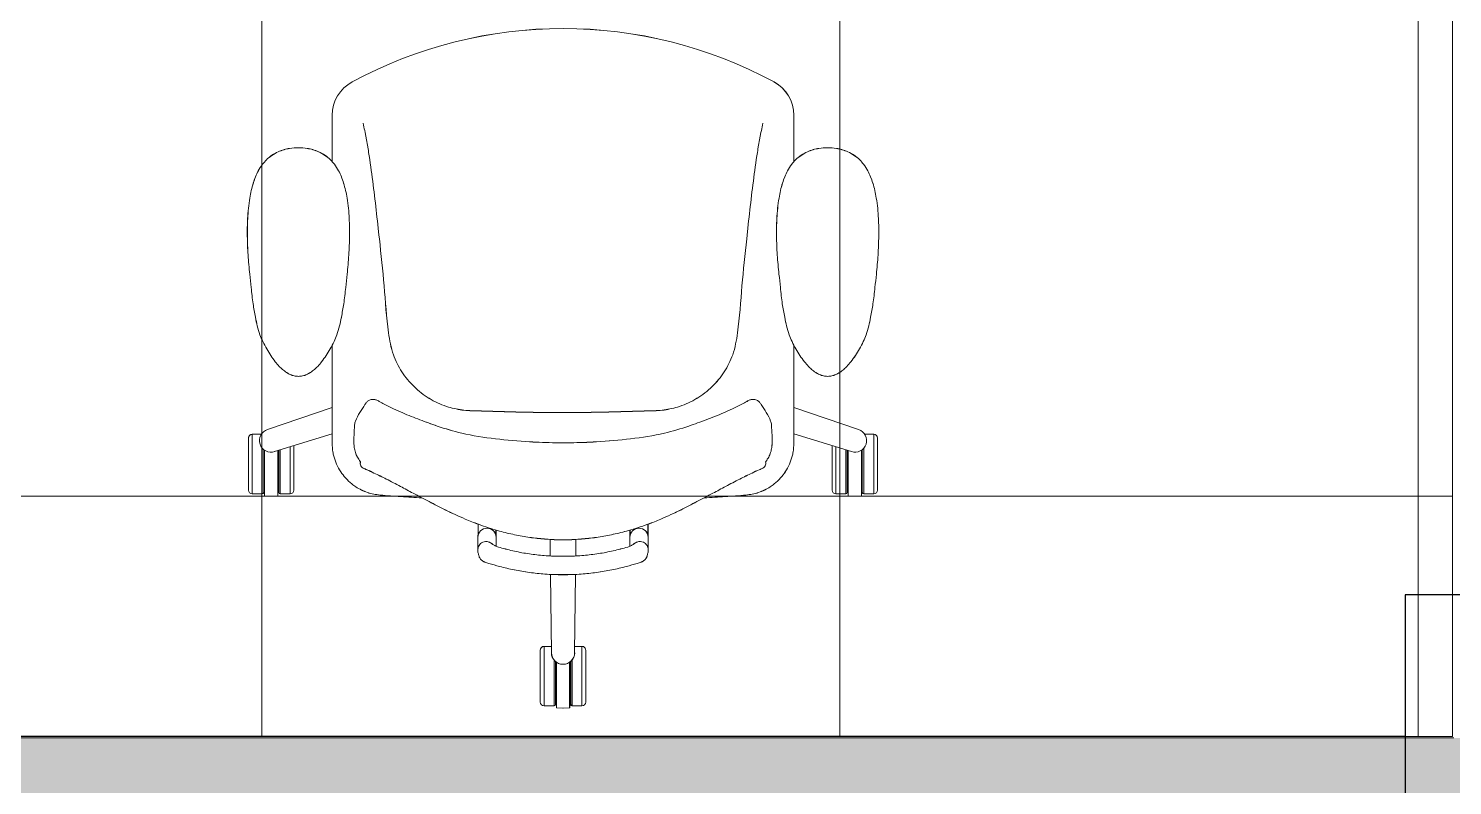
# Model space of a CAD drawing. Header units: metres. Extents: x 5 to 242, y -3 to 162.
# Drawn here: x 191.648 to 193.157, y 80.544 to 81.346 of the extents above; entities that cross this region are included whole.
import ezdxf

# ---------------------------------------------------------------- set-up
doc = ezdxf.new("R2010")
doc.units = ezdxf.units.M
doc.layers.add('1053_ARQ_BASE_MATADOURO_dwg', color=7, linetype='Continuous', lineweight=5, true_color=0x767676)
for name, color, linetype, lineweight in [('A-EQUIPAMENTOS', 7, 'Continuous', 5), ('A-ESTRUTURA', 7, 'Continuous', 30), ('A-PAREDE', 7, 'Continuous', 30), ('A-WALL', 7, 'Continuous', 9), ('A_lay', 7, 'Continuous', 5), ('LAYOUT', 7, 'Continuous', 15)]:
    doc.layers.add(name, color=color, linetype=linetype, lineweight=lineweight)

# ---------------------------------------------------------------- blocks, each defined once
blk = doc.blocks.new('1053_ARQ_BASE_MATADOURO_dwg_CADEIRA-4039637-TÉRREO 1_20')
at = {"layer": 'LAYOUT', "color": 253, "true_color": 0xaaaaaa}
for p, q in [((161.5405, -9.7443), (161.5405, -9.7993)), ((161.5565, -9.7418), (161.5565, -9.7873)), ((161.5725, -9.7418), (161.5725, -9.7873)), ((161.5886, -9.7443), (161.5886, -9.7993)), ((161.5512, -9.8796), (161.5523, -9.7966)), ((161.5779, -9.8796), (161.5768, -9.7966)), ((161.4743, -9.9187), (161.4743, -9.9042)), ((161.4938, -9.9187), (161.4938, -9.9092)), ((161.5508, -9.9166), (161.551, -9.8991)), ((161.5781, -9.8991), (161.5783, -9.9165)), ((161.6353, -9.9187), (161.6353, -9.9092)), ((161.6548, -9.9187), (161.6548, -9.9042)), ((161.4745, -9.9328), (161.4745, -9.921)), ((161.4935, -9.9264), (161.4935, -9.9209)), ((161.6355, -9.9264), (161.6355, -9.9209)), ((161.6545, -9.9328), (161.6545, -9.921)), ((161.2314, -9.9689), (161.2314, -10.0239)), ((161.2475, -9.9664), (161.2475, -10.0119)), ((161.2635, -9.9664), (161.2635, -10.011)), ((161.2795, -9.9689), (161.2795, -10.016)), ((161.8496, -9.9689), (161.8496, -10.016)), ((161.8656, -9.9664), (161.8656, -10.011)), ((161.8816, -9.9664), (161.8816, -10.0119)), ((161.8977, -9.9689), (161.8977, -10.0239)), ((161.32, -10.0184), (161.32, -10.1224)), ((161.809, -10.0184), (161.809, -10.1223)), ((161.32, -10.3166), (161.32, -10.366)), ((161.809, -10.3167), (161.809, -10.366))]:
    blk.add_line(p, q, dxfattribs=at)
at = {"layer": 'LAYOUT', "color": 253, "true_color": 0xaaaaaa, "flags": 128}
for points in [[(161.555, -9.7889), (161.555, -9.7404), (161.5445, -9.7403), (161.5445, -9.8033), (161.5522, -9.8033)], [(161.5715, -9.7865), (161.5715, -9.7382), (161.5645, -9.7378), (161.5575, -9.7382), (161.5575, -9.7865)], [(161.5769, -9.8033), (161.5846, -9.8033), (161.5846, -9.7403), (161.574, -9.7403), (161.574, -9.7889)], [(161.2448, -10.0279), (161.2354, -10.0279), (161.2354, -9.9649), (161.246, -9.9649), (161.246, -10.0133)], [(161.2485, -10.0111), (161.2485, -9.9628), (161.2555, -9.9624), (161.2625, -9.9628), (161.2625, -10.0107)], [(161.265, -10.0115), (161.265, -9.9649), (161.2755, -9.9649), (161.2755, -10.0148)], [(161.8641, -10.0115), (161.8641, -9.9649), (161.8536, -9.9649), (161.8536, -10.0148)], [(161.8806, -10.0111), (161.8806, -9.9628), (161.8736, -9.9624), (161.8666, -9.9628), (161.8666, -10.0107)], [(161.8843, -10.0279), (161.8937, -10.0279), (161.8937, -9.9649), (161.8831, -9.9649), (161.8831, -10.0133)], [(161.2591, -10.0097), (161.32, -10.0286), (161.32, -10.0563), (161.2515, -10.033)], [(161.87, -10.0097), (161.809, -10.0286), (161.809, -10.0563), (161.8776, -10.033)]]:
    blk.add_lwpolyline(points, dxfattribs=at)
at = {"layer": 'LAYOUT', "color": 253, "true_color": 0xaaaaaa}
for centre, radius, start, end in [((161.5445, -9.7443), 0.004, 90, 180), ((161.555, -9.7418), 0.0015, 0, 90), ((161.574, -9.7418), 0.0015, 90, 180), ((161.5846, -9.7443), 0.004, 0, 90), ((161.5645, -9.7966), 0.0123, 0, 180), ((161.5445, -9.7993), 0.004, 180, 270.0381), ((161.5846, -9.7993), 0.004, 270, 0), ((161.484, -9.9187), 0.00975, 180, 0), ((161.645, -9.9187), 0.00975, 180, 0), ((161.2354, -9.9689), 0.004, 90, 180), ((161.246, -9.9664), 0.0015, 0, 90), ((161.265, -9.9664), 0.0015, 90, 180), ((161.2755, -9.9689), 0.004, 0, 90), ((161.8536, -9.9689), 0.004, 90, 180), ((161.8641, -9.9664), 0.0015, 0, 90), ((161.8831, -9.9664), 0.0015, 90, 180), ((161.8937, -9.9689), 0.004, 0, 90), ((161.2553, -10.0213), 0.0123, 72, 252), ((161.8738, -10.0213), 0.0123, 288, 108), ((161.2354, -10.0239), 0.004, 180, 270), ((161.8937, -10.0239), 0.004, 270, 0), ((161.36, -10.366), 0.04, 180, 241.5933), ((161.769, -10.366), 0.04, 298.4073, 359.9961), ((161.5645, -9.988), 0.4698, 241.5933, 298.4073)]:
    blk.add_arc(centre, radius, start, end, dxfattribs=at)
for points, knots in [([(161.5645, -9.8793), (161.5612, -9.8793), (161.5548, -9.8793), (161.5429, -9.88), (161.529, -9.8814), (161.513, -9.8841), (161.4987, -9.8874), (161.4884, -9.8905), (161.4824, -9.8923), (161.4798, -9.8935), (161.4782, -9.8946), (161.4771, -9.8958), (161.4762, -9.8972), (161.4755, -9.8987), (161.4752, -9.9005), (161.4746, -9.9022), (161.4741, -9.9042), (161.4745, -9.9061), (161.4745, -9.9082), (161.4755, -9.9102), (161.4771, -9.9124), (161.4795, -9.9139), (161.482, -9.9145), (161.4843, -9.9143), (161.4866, -9.9138), (161.489, -9.9123), (161.4915, -9.9104), (161.4938, -9.9091), (161.5005, -9.9073), (161.5113, -9.9043), (161.5269, -9.9014), (161.5426, -9.8995), (161.5552, -9.8988), (161.5625, -9.8988), (161.5645, -9.8988)], [0, 0, 0, 0, 0.0101163, 0.0192237, 0.0356081, 0.0518966, 0.0680293, 0.0796352, 0.0840945, 0.0867043, 0.0882908, 0.0898706, 0.0914816, 0.0932081, 0.0949708, 0.0966677, 0.098806, 0.101045, 0.1023071, 0.1050393, 0.1076262, 0.1103263, 0.113434, 0.1152252, 0.1170322, 0.1205327, 0.1234604, 0.1264227, 0.1284005, 0.1442369, 0.1600982, 0.1759472, 0.1917432, 0.1978654, 0.1978654, 0.1978654, 0.1978654]), ([(161.5645, -9.8793), (161.5679, -9.8793), (161.5743, -9.8793), (161.5862, -9.88), (161.6, -9.8814), (161.6161, -9.8841), (161.6304, -9.8874), (161.6407, -9.8905), (161.6467, -9.8923), (161.6493, -9.8935), (161.6509, -9.8946), (161.652, -9.8958), (161.6529, -9.8972), (161.6536, -9.8987), (161.6539, -9.9005), (161.6545, -9.9022), (161.6549, -9.9042), (161.6546, -9.9061), (161.6546, -9.9082), (161.6536, -9.9102), (161.652, -9.9124), (161.6496, -9.9139), (161.6471, -9.9145), (161.6448, -9.9143), (161.6425, -9.9138), (161.6401, -9.9123), (161.6376, -9.9104), (161.6353, -9.9091), (161.6286, -9.9073), (161.6178, -9.9043), (161.6022, -9.9014), (161.5865, -9.8995), (161.5739, -9.8988), (161.5666, -9.8988), (161.5645, -9.8988)], [0, 0, 0, 0, 0.0101163, 0.0192237, 0.0356081, 0.0518966, 0.0680293, 0.0796352, 0.0840945, 0.0867043, 0.0882908, 0.0898706, 0.0914816, 0.0932081, 0.0949708, 0.0966677, 0.098806, 0.101045, 0.1023071, 0.1050393, 0.1076262, 0.1103263, 0.113434, 0.1152252, 0.1170322, 0.1205327, 0.1234604, 0.1264227, 0.1284005, 0.1442369, 0.1600982, 0.1759472, 0.1917432, 0.1978654, 0.1978654, 0.1978654, 0.1978654]), ([(161.5645, -9.9162), (161.5629, -9.9162), (161.5583, -9.9161), (161.5485, -9.9168), (161.535, -9.9178), (161.5192, -9.9202), (161.5058, -9.9232), (161.4946, -9.926), (161.4851, -9.9291), (161.4736, -9.933), (161.4583, -9.9391), (161.4409, -9.9471), (161.4227, -9.9567), (161.4069, -9.9649), (161.3918, -9.973), (161.378, -9.9803), (161.3661, -9.986), (161.358, -9.99), (161.3534, -9.9917), (161.3509, -9.9934), (161.3499, -9.9955), (161.3496, -9.9973), (161.3501, -9.9987), (161.349, -9.9998), (161.3482, -10.0015), (161.3461, -10.0045), (161.3445, -10.0087), (161.3433, -10.0137), (161.3429, -10.0199), (161.3431, -10.0279), (161.3436, -10.035), (161.3439, -10.04), (161.3466, -10.0478), (161.3517, -10.0546), (161.3562, -10.0621), (161.3583, -10.0636), (161.3604, -10.0646), (161.3627, -10.0649), (161.3654, -10.0649), (161.3683, -10.0638), (161.3709, -10.062), (161.3766, -10.0592), (161.3844, -10.0553), (161.3973, -10.0493), (161.4128, -10.0433), (161.4335, -10.0357), (161.46, -10.0277), (161.4929, -10.0229), (161.5261, -10.0198), (161.5498, -10.0191), (161.5613, -10.0189), (161.5637, -10.0189)], [0, 0, 0, 0, 0.0049595, 0.0138054, 0.0293455, 0.0456013, 0.0618593, 0.0703179, 0.0803951, 0.0916273, 0.1067266, 0.1298287, 0.1491987, 0.1682907, 0.1835006, 0.2004831, 0.2149802, 0.2231566, 0.227658, 0.2296876, 0.2321283, 0.2340865, 0.2354758, 0.2358056, 0.2385045, 0.2412034, 0.2466059, 0.2520084, 0.2566164, 0.2651738, 0.2758708, 0.2781379, 0.2801423, 0.3004112, 0.303339, 0.3062516, 0.3078413, 0.310409, 0.3129763, 0.3160546, 0.3196422, 0.3223082, 0.3350816, 0.3456375, 0.3652063, 0.3847339, 0.4118023, 0.4480461, 0.4843214, 0.5119304, 0.5189484, 0.5189484, 0.5189484, 0.5189484]), ([(161.5645, -9.9162), (161.5661, -9.9162), (161.5707, -9.9161), (161.5805, -9.9168), (161.594, -9.9178), (161.6099, -9.9202), (161.6232, -9.9232), (161.6345, -9.926), (161.6439, -9.9291), (161.6554, -9.933), (161.6707, -9.9391), (161.6882, -9.9471), (161.7063, -9.9567), (161.7222, -9.9649), (161.7372, -9.973), (161.751, -9.9803), (161.7629, -9.986), (161.771, -9.99), (161.7756, -9.9917), (161.7782, -9.9934), (161.7792, -9.9955), (161.7794, -9.9973), (161.7789, -9.9987), (161.7801, -9.9998), (161.7808, -10.0015), (161.783, -10.0045), (161.7845, -10.0087), (161.7858, -10.0137), (161.7861, -10.0199), (161.786, -10.0279), (161.7855, -10.035), (161.7851, -10.04), (161.7824, -10.0478), (161.7773, -10.0546), (161.7728, -10.0621), (161.7708, -10.0636), (161.7686, -10.0646), (161.7664, -10.0649), (161.7636, -10.0649), (161.7607, -10.0638), (161.7581, -10.062), (161.7524, -10.0592), (161.7447, -10.0553), (161.7317, -10.0493), (161.7162, -10.0433), (161.6955, -10.0357), (161.669, -10.0277), (161.6361, -10.0229), (161.6029, -10.0199), (161.5787, -10.019), (161.5666, -10.0189), (161.5637, -10.0189)], [0, 0, 0, 0, 0.0049595, 0.0138054, 0.0293455, 0.0456013, 0.0618593, 0.0703179, 0.0803951, 0.0916273, 0.1067266, 0.1298287, 0.1491987, 0.1682907, 0.1835006, 0.2004831, 0.2149802, 0.2231566, 0.227658, 0.2296876, 0.2321283, 0.2340865, 0.2354758, 0.2358056, 0.2385045, 0.2412034, 0.2466059, 0.2520084, 0.2566164, 0.2651738, 0.2758708, 0.2781379, 0.2801423, 0.3004112, 0.303339, 0.3062516, 0.3078413, 0.310409, 0.3129763, 0.3160546, 0.3196422, 0.3223082, 0.3350816, 0.3456375, 0.3652063, 0.3847339, 0.4118023, 0.4480461, 0.4843214, 0.5119304, 0.5206626, 0.5206626, 0.5206626, 0.5206626]), ([(161.32, -10.0184), (161.3202, -10.0154), (161.3204, -10.0108), (161.322, -10.0034), (161.3245, -9.9962), (161.3286, -9.9883), (161.3342, -9.9814), (161.3397, -9.9761), (161.3454, -9.9719), (161.351, -9.9689), (161.3573, -9.9662), (161.364, -9.9644), (161.3758, -9.9629), (161.3928, -9.9622), (161.4075, -9.9611), (161.4149, -9.9605)], [0, 0, 0, 0, 0.009142, 0.0137034, 0.0228183, 0.0319333, 0.0401572, 0.0494265, 0.0547063, 0.0614668, 0.0683798, 0.0752158, 0.0820485, 0.1041599, 0.1262692, 0.1262692, 0.1262692, 0.1262692]), ([(161.809, -10.0184), (161.8089, -10.0154), (161.8087, -10.0108), (161.8071, -10.0034), (161.8046, -9.9962), (161.8004, -9.9883), (161.7948, -9.9814), (161.7894, -9.9761), (161.7836, -9.9719), (161.7781, -9.9689), (161.7718, -9.9662), (161.7651, -9.9644), (161.7533, -9.9629), (161.7362, -9.9622), (161.7215, -9.9611), (161.7142, -9.9605)], [0, 0, 0, 0, 0.0091442, 0.0137056, 0.0228206, 0.0319355, 0.0401594, 0.0494287, 0.0547085, 0.0614691, 0.068382, 0.075218, 0.0820507, 0.1041621, 0.1262715, 0.1262715, 0.1262715, 0.1262715]), ([(161.3528, -10.3574), (161.3539, -10.3522), (161.3562, -10.342), (161.3595, -10.3215), (161.363, -10.2961), (161.3667, -10.2655), (161.3707, -10.2286), (161.3754, -10.1852), (161.3778, -10.1441), (161.3834, -10.113), (161.3917, -10.0967), (161.3996, -10.0858), (161.4065, -10.0783), (161.4142, -10.0716), (161.4226, -10.0659), (161.4316, -10.0611), (161.4405, -10.0575), (161.4492, -10.0551), (161.4575, -10.0536), (161.4631, -10.0532), (161.4659, -10.053)], [0, 0, 0, 0, 0.0159487, 0.0313767, 0.0621714, 0.0929361, 0.1237086, 0.1736904, 0.2236795, 0.2474136, 0.2676747, 0.2778163, 0.2879905, 0.2981324, 0.3082755, 0.3184511, 0.3285943, 0.3370283, 0.3454809, 0.353915, 0.353915, 0.353915, 0.353915]), ([(161.6631, -10.053), (161.6307, -10.052), (161.565, -10.05), (161.4993, -10.052), (161.466, -10.053)], [0, 0, 0, 0, 0.0972006, 0.1972221, 0.1972221, 0.1972221, 0.1972221]), ([(161.7763, -10.3574), (161.7752, -10.3522), (161.7729, -10.342), (161.7696, -10.3215), (161.7661, -10.2961), (161.7624, -10.2655), (161.7584, -10.2286), (161.7536, -10.1852), (161.7512, -10.1441), (161.7457, -10.113), (161.7374, -10.0967), (161.7294, -10.0858), (161.7225, -10.0783), (161.7149, -10.0716), (161.7065, -10.0659), (161.6975, -10.0611), (161.6886, -10.0575), (161.6799, -10.0551), (161.6716, -10.0536), (161.6659, -10.0532), (161.6631, -10.053)], [0, 0, 0, 0, 0.0159487, 0.0313767, 0.0621714, 0.0929361, 0.1237086, 0.1736904, 0.2236795, 0.2474136, 0.2676747, 0.2778163, 0.2879905, 0.2981324, 0.3082755, 0.3184511, 0.3285943, 0.3370283, 0.3454809, 0.353915, 0.353915, 0.353915, 0.353915]), ([(161.2842, -10.0893), (161.2827, -10.0894), (161.2797, -10.0896), (161.2754, -10.0912), (161.2712, -10.0935), (161.2673, -10.0965), (161.2633, -10.1003), (161.2592, -10.1052), (161.2547, -10.1114), (161.2505, -10.1186), (161.2464, -10.1258), (161.2432, -10.1339), (161.2405, -10.1425), (161.2384, -10.1536), (161.2359, -10.1671), (161.2342, -10.1823), (161.2324, -10.1996), (161.2307, -10.2177), (161.23, -10.2374), (161.2302, -10.2576), (161.232, -10.2764), (161.2358, -10.2935), (161.2405, -10.3055), (161.2456, -10.3135), (161.2505, -10.3191), (161.256, -10.3237), (161.2624, -10.3272), (161.2688, -10.3296), (161.276, -10.3312), (161.2811, -10.3314), (161.2842, -10.3315)], [0, 0, 0, 0, 0.0044617, 0.008945, 0.0135623, 0.0189674, 0.0235922, 0.0300441, 0.0382294, 0.0463885, 0.0551153, 0.0629264, 0.0726805, 0.0820702, 0.0966313, 0.1139189, 0.1281105, 0.1486913, 0.1686033, 0.187198, 0.2090361, 0.225381, 0.2393274, 0.2476015, 0.253734, 0.2614181, 0.2689992, 0.2756569, 0.2816459, 0.2910132, 0.2910132, 0.2910132, 0.2910132]), ([(161.2842, -10.0893), (161.2857, -10.0894), (161.2887, -10.0896), (161.293, -10.0912), (161.2972, -10.0935), (161.3011, -10.0965), (161.3051, -10.1003), (161.3093, -10.1052), (161.3137, -10.1114), (161.3179, -10.1186), (161.322, -10.1258), (161.3253, -10.1339), (161.3279, -10.1425), (161.3301, -10.1536), (161.3326, -10.1671), (161.3342, -10.1823), (161.336, -10.1996), (161.3378, -10.2177), (161.3385, -10.2374), (161.3382, -10.2576), (161.3364, -10.2764), (161.3326, -10.2935), (161.3279, -10.3055), (161.3228, -10.3135), (161.318, -10.3191), (161.3124, -10.3237), (161.306, -10.3272), (161.2997, -10.3296), (161.2925, -10.3312), (161.2873, -10.3314), (161.2842, -10.3315)], [0, 0, 0, 0, 0.0044617, 0.008945, 0.0135623, 0.0189674, 0.0235922, 0.0300441, 0.0382294, 0.0463885, 0.0551153, 0.0629264, 0.0726805, 0.0820702, 0.0966313, 0.1139189, 0.1281105, 0.1486913, 0.1686033, 0.187198, 0.2090361, 0.225381, 0.2393274, 0.2476015, 0.253734, 0.2614181, 0.2689992, 0.2756569, 0.2816459, 0.2910132, 0.2910132, 0.2910132, 0.2910132]), ([(161.8448, -10.0893), (161.8433, -10.0894), (161.8403, -10.0896), (161.836, -10.0912), (161.8318, -10.0935), (161.8279, -10.0965), (161.8239, -10.1003), (161.8198, -10.1052), (161.8153, -10.1114), (161.8111, -10.1186), (161.807, -10.1258), (161.8038, -10.1339), (161.8011, -10.1425), (161.799, -10.1536), (161.7965, -10.1671), (161.7948, -10.1823), (161.793, -10.1996), (161.7913, -10.2177), (161.7906, -10.2374), (161.7908, -10.2576), (161.7926, -10.2764), (161.7964, -10.2935), (161.8011, -10.3055), (161.8062, -10.3135), (161.8111, -10.3191), (161.8166, -10.3237), (161.823, -10.3272), (161.8294, -10.3296), (161.8366, -10.3312), (161.8417, -10.3314), (161.8448, -10.3315)], [0, 0, 0, 0, 0.0044617, 0.008945, 0.0135623, 0.0189674, 0.0235922, 0.0300441, 0.0382294, 0.0463885, 0.0551153, 0.0629264, 0.0726805, 0.0820702, 0.0966313, 0.1139189, 0.1281105, 0.1486913, 0.1686033, 0.187198, 0.2090361, 0.225381, 0.2393274, 0.2476015, 0.253734, 0.2614181, 0.2689992, 0.2756569, 0.2816459, 0.2910132, 0.2910132, 0.2910132, 0.2910132]), ([(161.8448, -10.0893), (161.8463, -10.0894), (161.8493, -10.0896), (161.8536, -10.0912), (161.8578, -10.0935), (161.8617, -10.0965), (161.8657, -10.1003), (161.8699, -10.1052), (161.8743, -10.1114), (161.8785, -10.1186), (161.8826, -10.1258), (161.8859, -10.1339), (161.8885, -10.1425), (161.8906, -10.1536), (161.8932, -10.1671), (161.8948, -10.1823), (161.8966, -10.1996), (161.8984, -10.2177), (161.899, -10.2374), (161.8988, -10.2576), (161.897, -10.2764), (161.8932, -10.2935), (161.8885, -10.3055), (161.8834, -10.3135), (161.8786, -10.3191), (161.873, -10.3237), (161.8666, -10.3272), (161.8603, -10.3296), (161.8531, -10.3312), (161.8479, -10.3314), (161.8448, -10.3315)], [0, 0, 0, 0, 0.0044617, 0.008945, 0.0135623, 0.0189674, 0.0235922, 0.0300441, 0.0382294, 0.0463885, 0.0551153, 0.0629264, 0.0726805, 0.0820702, 0.0966313, 0.1139189, 0.1281105, 0.1486913, 0.1686033, 0.187198, 0.2090361, 0.225381, 0.2393274, 0.2476015, 0.253734, 0.2614181, 0.2689992, 0.2756569, 0.2816459, 0.2910132, 0.2910132, 0.2910132, 0.2910132])]:
    blk.add_open_spline(points, degree=3, knots=knots, dxfattribs=at)
blk = doc.blocks.new('1053_ARQ_BASE_MATADOURO_dwg_arq geral tgov-4039641-TÉRREO 1_20')
at = {"layer": 'A_lay', "true_color": 0xaaaaaa}
h = blk.add_hatch(dxfattribs=at)
h.set_pattern_fill('FP_8', color=253, style=0, pattern_type=2)
h.set_pattern_definition([(90, (-0.43, 0), (-0.6125, 4e-17), []), (180, (-0.43, 0), (-8e-17, -0.6125), [])])
h.paths.add_polyline_path([(36.4982, -2.5903), (36.5482, -2.5903), (36.5482, 0.7097), (33.9482, 0.7097), (33.9482, -2.5903), (36.4682, -2.5903)])
at = {"layer": 'A-EQUIPAMENTOS', "color": 253, "true_color": 0xaaaaaa}
for p, q in [((35.3615, -1.9815), (35.3615, -1.9321)), ((35.8504, -1.9815), (35.8504, -1.9321)), ((35.3614, -2.2797), (35.3614, -2.1759)), ((35.8504, -2.2797), (35.8504, -2.1758)), ((35.2728, -2.3292), (35.2728, -2.2742)), ((35.9391, -2.3292), (35.9391, -2.2742)), ((35.2889, -2.3317), (35.2889, -2.2863)), ((35.3049, -2.3317), (35.3049, -2.2871)), ((35.3209, -2.3292), (35.3209, -2.2821)), ((35.891, -2.3292), (35.891, -2.2821)), ((35.907, -2.3317), (35.907, -2.2871)), ((35.923, -2.3317), (35.923, -2.2863)), ((35.5159, -2.3654), (35.5159, -2.3771)), ((35.6959, -2.3654), (35.6959, -2.3771)), ((35.5157, -2.3794), (35.5157, -2.394)), ((35.5349, -2.3717), (35.5349, -2.3772)), ((35.5352, -2.3794), (35.5352, -2.3889)), ((35.5924, -2.399), (35.5922, -2.3816)), ((35.6197, -2.3815), (35.6195, -2.399)), ((35.6767, -2.3794), (35.6767, -2.3889)), ((35.6769, -2.3717), (35.6769, -2.3772)), ((35.6962, -2.3794), (35.6962, -2.394)), ((35.5926, -2.4186), (35.5937, -2.5015)), ((35.6193, -2.4186), (35.6182, -2.5015)), ((35.5819, -2.5538), (35.5819, -2.4988)), ((35.63, -2.5538), (35.63, -2.4988)), ((35.5979, -2.5563), (35.5979, -2.5108)), ((35.6139, -2.5563), (35.6139, -2.5108))]:
    blk.add_line(p, q, dxfattribs=at)
at = {"layer": 'A-EQUIPAMENTOS', "color": 253, "true_color": 0xaaaaaa, "flags": 128}
for points in [[(35.3005, -2.2885), (35.3614, -2.2695), (35.3614, -2.2419), (35.2929, -2.2651)], [(35.9114, -2.2885), (35.8504, -2.2695), (35.8504, -2.2419), (35.919, -2.2651)], [(35.2862, -2.2702), (35.2768, -2.2702), (35.2768, -2.3332), (35.2874, -2.3332), (35.2874, -2.2848)], [(35.9257, -2.2702), (35.9351, -2.2702), (35.9351, -2.3332), (35.9245, -2.3332), (35.9245, -2.2848)], [(35.2899, -2.287), (35.2899, -2.3354), (35.2969, -2.3357), (35.3039, -2.3354), (35.3039, -2.2874)], [(35.3064, -2.2866), (35.3064, -2.3332), (35.3169, -2.3332), (35.3169, -2.2834)], [(35.9055, -2.2866), (35.9055, -2.3332), (35.895, -2.3332), (35.895, -2.2834)], [(35.922, -2.287), (35.922, -2.3354), (35.915, -2.3357), (35.908, -2.3354), (35.908, -2.2874)], [(35.5936, -2.4948), (35.5859, -2.4948), (35.5859, -2.5578), (35.5964, -2.5578), (35.5964, -2.5093)], [(35.6154, -2.5093), (35.6154, -2.5578), (35.626, -2.5578), (35.626, -2.4948), (35.6183, -2.4948)], [(35.5989, -2.5116), (35.5989, -2.5599), (35.6059, -2.5603), (35.6129, -2.5599), (35.6129, -2.5116)]]:
    blk.add_lwpolyline(points, dxfattribs=at)
at = {"layer": 'A-EQUIPAMENTOS', "color": 253, "true_color": 0xaaaaaa}
for centre, radius, start, end in [((35.606, -2.3102), 0.4698, 61.5933, 118.4073), ((35.4015, -1.9321), 0.04, 118.4073, 179.9961), ((35.8104, -1.9321), 0.04, 0, 61.5933), ((35.2768, -2.2742), 0.004, 90, 180), ((35.2967, -2.2768), 0.0123, 108, 288), ((35.9152, -2.2768), 0.0123, 252, 72), ((35.9351, -2.2742), 0.004, 0, 90), ((35.2768, -2.3292), 0.004, 180, 270), ((35.2874, -2.3317), 0.0015, 270, 0), ((35.3064, -2.3317), 0.0015, 180, 270), ((35.3169, -2.3292), 0.004, 270, 0), ((35.895, -2.3292), 0.004, 180, 270), ((35.9055, -2.3317), 0.0015, 270, 0), ((35.9245, -2.3317), 0.0015, 180, 270), ((35.9351, -2.3292), 0.004, 270, 0), ((35.5254, -2.3794), 0.00975, 0, 180), ((35.6864, -2.3794), 0.00975, 0, 180), ((35.5859, -2.4988), 0.004, 90, 180), ((35.6059, -2.5015), 0.0123, 180, 0), ((35.626, -2.4988), 0.004, 0, 90.0381), ((35.5859, -2.5538), 0.004, 180, 270), ((35.5964, -2.5563), 0.0015, 270, 0), ((35.6154, -2.5563), 0.0015, 180, 270), ((35.626, -2.5538), 0.004, 270, 0)]:
    blk.add_arc(centre, radius, start, end, dxfattribs=at)
for points, knots in [([(35.3942, -1.9407), (35.3953, -1.9459), (35.3976, -1.9562), (35.4009, -1.9766), (35.4044, -2.002), (35.4081, -2.0326), (35.4121, -2.0696), (35.4169, -2.1129), (35.4192, -2.154), (35.4248, -2.1851), (35.4331, -2.2014), (35.4411, -2.2123), (35.448, -2.2198), (35.4556, -2.2265), (35.464, -2.2323), (35.473, -2.237), (35.4819, -2.2406), (35.4906, -2.243), (35.4989, -2.2446), (35.5045, -2.245), (35.5074, -2.2452)], [0, 0, 0, 0, 0.0159487, 0.0313767, 0.0621714, 0.0929361, 0.1237086, 0.1736904, 0.2236795, 0.2474136, 0.2676747, 0.2778163, 0.2879905, 0.2981324, 0.3082755, 0.3184511, 0.3285943, 0.3370283, 0.3454809, 0.353915, 0.353915, 0.353915, 0.353915]), ([(35.8177, -1.9407), (35.8166, -1.9459), (35.8143, -1.9562), (35.811, -1.9766), (35.8075, -2.002), (35.8038, -2.0326), (35.7998, -2.0696), (35.7951, -2.1129), (35.7927, -2.154), (35.7871, -2.1851), (35.7788, -2.2014), (35.7708, -2.2123), (35.764, -2.2198), (35.7563, -2.2265), (35.7479, -2.2323), (35.7389, -2.237), (35.73, -2.2406), (35.7213, -2.243), (35.713, -2.2446), (35.7074, -2.245), (35.7046, -2.2452)], [0, 0, 0, 0, 0.0159487, 0.0313767, 0.0621714, 0.0929361, 0.1237086, 0.1736904, 0.2236795, 0.2474136, 0.2676747, 0.2778163, 0.2879905, 0.2981324, 0.3082755, 0.3184511, 0.3285943, 0.3370283, 0.3454809, 0.353915, 0.353915, 0.353915, 0.353915]), ([(35.3257, -2.2088), (35.3242, -2.2087), (35.3212, -2.2085), (35.3169, -2.207), (35.3127, -2.2046), (35.3088, -2.2016), (35.3048, -2.1978), (35.3006, -2.1929), (35.2962, -2.1867), (35.292, -2.1795), (35.2879, -2.1724), (35.2846, -2.1642), (35.282, -2.1556), (35.2798, -2.1446), (35.2773, -2.1311), (35.2757, -2.1158), (35.2739, -2.0985), (35.2721, -2.0804), (35.2714, -2.0607), (35.2716, -2.0406), (35.2735, -2.0217), (35.2772, -2.0047), (35.282, -1.9926), (35.2871, -1.9846), (35.2919, -1.979), (35.2975, -1.9745), (35.3039, -1.971), (35.3102, -1.9686), (35.3174, -1.967), (35.3226, -1.9668), (35.3257, -1.9666)], [0, 0, 0, 0, 0.0044617, 0.008945, 0.0135623, 0.0189674, 0.0235922, 0.0300441, 0.0382294, 0.0463885, 0.0551153, 0.0629264, 0.0726805, 0.0820702, 0.0966313, 0.1139189, 0.1281105, 0.1486913, 0.1686033, 0.187198, 0.2090361, 0.225381, 0.2393274, 0.2476015, 0.253734, 0.2614181, 0.2689992, 0.2756569, 0.2816459, 0.2910132, 0.2910132, 0.2910132, 0.2910132]), ([(35.3257, -2.2088), (35.3272, -2.2087), (35.3302, -2.2085), (35.3345, -2.207), (35.3387, -2.2046), (35.3426, -2.2016), (35.3466, -2.1978), (35.3507, -2.1929), (35.3551, -2.1867), (35.3594, -2.1795), (35.3635, -2.1724), (35.3667, -2.1642), (35.3694, -2.1556), (35.3715, -2.1446), (35.374, -2.1311), (35.3757, -2.1158), (35.3775, -2.0985), (35.3792, -2.0804), (35.3799, -2.0607), (35.3797, -2.0406), (35.3779, -2.0217), (35.3741, -2.0047), (35.3694, -1.9926), (35.3643, -1.9846), (35.3594, -1.979), (35.3539, -1.9745), (35.3474, -1.971), (35.3411, -1.9686), (35.3339, -1.967), (35.3288, -1.9668), (35.3257, -1.9666)], [0, 0, 0, 0, 0.0044617, 0.008945, 0.0135623, 0.0189674, 0.0235922, 0.0300441, 0.0382294, 0.0463885, 0.0551153, 0.0629264, 0.0726805, 0.0820702, 0.0966313, 0.1139189, 0.1281105, 0.1486913, 0.1686033, 0.187198, 0.2090361, 0.225381, 0.2393274, 0.2476015, 0.253734, 0.2614181, 0.2689992, 0.2756569, 0.2816459, 0.2910132, 0.2910132, 0.2910132, 0.2910132]), ([(35.8863, -2.2088), (35.8848, -2.2087), (35.8818, -2.2085), (35.8775, -2.207), (35.8733, -2.2046), (35.8694, -2.2016), (35.8654, -2.1978), (35.8612, -2.1929), (35.8568, -2.1867), (35.8526, -2.1795), (35.8485, -2.1724), (35.8452, -2.1642), (35.8426, -2.1556), (35.8404, -2.1446), (35.8379, -2.1311), (35.8363, -2.1158), (35.8345, -2.0985), (35.8327, -2.0804), (35.832, -2.0607), (35.8322, -2.0406), (35.8341, -2.0217), (35.8378, -2.0047), (35.8426, -1.9926), (35.8477, -1.9846), (35.8525, -1.979), (35.8581, -1.9745), (35.8645, -1.971), (35.8708, -1.9686), (35.878, -1.967), (35.8832, -1.9668), (35.8863, -1.9666)], [0, 0, 0, 0, 0.0044617, 0.008945, 0.0135623, 0.0189674, 0.0235922, 0.0300441, 0.0382294, 0.0463885, 0.0551153, 0.0629264, 0.0726805, 0.0820702, 0.0966313, 0.1139189, 0.1281105, 0.1486913, 0.1686033, 0.187198, 0.2090361, 0.225381, 0.2393274, 0.2476015, 0.253734, 0.2614181, 0.2689992, 0.2756569, 0.2816459, 0.2910132, 0.2910132, 0.2910132, 0.2910132]), ([(35.8863, -2.2088), (35.8878, -2.2087), (35.8908, -2.2085), (35.8951, -2.207), (35.8993, -2.2046), (35.9032, -2.2016), (35.9072, -2.1978), (35.9113, -2.1929), (35.9157, -2.1867), (35.92, -2.1795), (35.9241, -2.1724), (35.9273, -2.1642), (35.93, -2.1556), (35.9321, -2.1446), (35.9346, -2.1311), (35.9363, -2.1158), (35.9381, -2.0985), (35.9398, -2.0804), (35.9405, -2.0607), (35.9403, -2.0406), (35.9385, -2.0217), (35.9347, -2.0047), (35.9299, -1.9926), (35.9249, -1.9846), (35.92, -1.979), (35.9145, -1.9745), (35.908, -1.971), (35.9017, -1.9686), (35.8945, -1.967), (35.8894, -1.9668), (35.8863, -1.9666)], [0, 0, 0, 0, 0.0044617, 0.008945, 0.0135623, 0.0189674, 0.0235922, 0.0300441, 0.0382294, 0.0463885, 0.0551153, 0.0629264, 0.0726805, 0.0820702, 0.0966313, 0.1139189, 0.1281105, 0.1486913, 0.1686033, 0.187198, 0.2090361, 0.225381, 0.2393274, 0.2476015, 0.253734, 0.2614181, 0.2689992, 0.2756569, 0.2816459, 0.2910132, 0.2910132, 0.2910132, 0.2910132]), ([(35.606, -2.3819), (35.6044, -2.382), (35.5998, -2.3821), (35.59, -2.3814), (35.5765, -2.3804), (35.5606, -2.3779), (35.5473, -2.3749), (35.536, -2.3722), (35.5266, -2.3691), (35.5151, -2.3652), (35.4998, -2.359), (35.4823, -2.3511), (35.4642, -2.3415), (35.4483, -2.3332), (35.4333, -2.3251), (35.4195, -2.3178), (35.4076, -2.3122), (35.3994, -2.3081), (35.3948, -2.3064), (35.3923, -2.3047), (35.3913, -2.3027), (35.3911, -2.3008), (35.3915, -2.2994), (35.3904, -2.2984), (35.3897, -2.2966), (35.3875, -2.2937), (35.386, -2.2894), (35.3847, -2.2844), (35.3844, -2.2782), (35.3845, -2.2702), (35.385, -2.2631), (35.3854, -2.2581), (35.3881, -2.2503), (35.3932, -2.2435), (35.3977, -2.236), (35.3997, -2.2345), (35.4019, -2.2336), (35.4041, -2.2332), (35.4069, -2.2332), (35.4098, -2.2344), (35.4124, -2.2361), (35.4181, -2.239), (35.4258, -2.2428), (35.4388, -2.2489), (35.4543, -2.2548), (35.4749, -2.2624), (35.5014, -2.2704), (35.5344, -2.2753), (35.5676, -2.2783), (35.5918, -2.2791), (35.6039, -2.2792), (35.6068, -2.2792)], [0, 0, 0, 0, 0.0049595, 0.0138054, 0.0293455, 0.0456013, 0.0618593, 0.0703179, 0.0803951, 0.0916273, 0.1067266, 0.1298287, 0.1491987, 0.1682907, 0.1835006, 0.2004831, 0.2149802, 0.2231566, 0.227658, 0.2296876, 0.2321283, 0.2340865, 0.2354758, 0.2358056, 0.2385045, 0.2412034, 0.2466059, 0.2520084, 0.2566164, 0.2651738, 0.2758708, 0.2781379, 0.2801423, 0.3004112, 0.303339, 0.3062516, 0.3078413, 0.310409, 0.3129763, 0.3160546, 0.3196422, 0.3223082, 0.3350816, 0.3456375, 0.3652063, 0.3847339, 0.4118023, 0.4480461, 0.4843214, 0.5119304, 0.5206626, 0.5206626, 0.5206626, 0.5206626]), ([(35.5074, -2.2452), (35.5397, -2.2462), (35.6055, -2.2482), (35.6712, -2.2462), (35.7045, -2.2452)], [0, 0, 0, 0, 0.0972006, 0.1972221, 0.1972221, 0.1972221, 0.1972221]), ([(35.6059, -2.3819), (35.6076, -2.382), (35.6122, -2.3821), (35.622, -2.3814), (35.6355, -2.3804), (35.6513, -2.3779), (35.6646, -2.3749), (35.6759, -2.3722), (35.6854, -2.3691), (35.6969, -2.3652), (35.7122, -2.359), (35.7296, -2.3511), (35.7478, -2.3415), (35.7636, -2.3332), (35.7787, -2.3251), (35.7924, -2.3178), (35.8044, -2.3122), (35.8125, -2.3081), (35.8171, -2.3064), (35.8196, -2.3047), (35.8206, -2.3027), (35.8208, -2.3008), (35.8204, -2.2994), (35.8215, -2.2984), (35.8223, -2.2966), (35.8244, -2.2937), (35.826, -2.2894), (35.8272, -2.2844), (35.8275, -2.2782), (35.8274, -2.2702), (35.8269, -2.2631), (35.8266, -2.2581), (35.8239, -2.2503), (35.8188, -2.2435), (35.8143, -2.236), (35.8122, -2.2345), (35.8101, -2.2336), (35.8078, -2.2332), (35.8051, -2.2332), (35.8021, -2.2344), (35.7995, -2.2361), (35.7939, -2.239), (35.7861, -2.2428), (35.7732, -2.2489), (35.7577, -2.2548), (35.737, -2.2624), (35.7105, -2.2704), (35.6776, -2.2753), (35.6443, -2.2783), (35.6207, -2.2791), (35.6092, -2.2792), (35.6068, -2.2792)], [0, 0, 0, 0, 0.0049595, 0.0138054, 0.0293455, 0.0456013, 0.0618593, 0.0703179, 0.0803951, 0.0916273, 0.1067266, 0.1298287, 0.1491987, 0.1682907, 0.1835006, 0.2004831, 0.2149802, 0.2231566, 0.227658, 0.2296876, 0.2321283, 0.2340865, 0.2354758, 0.2358056, 0.2385045, 0.2412034, 0.2466059, 0.2520084, 0.2566164, 0.2651738, 0.2758708, 0.2781379, 0.2801423, 0.3004112, 0.303339, 0.3062516, 0.3078413, 0.310409, 0.3129763, 0.3160546, 0.3196422, 0.3223082, 0.3350816, 0.3456375, 0.3652063, 0.3847339, 0.4118023, 0.4480461, 0.4843214, 0.5119304, 0.5189484, 0.5189484, 0.5189484, 0.5189484]), ([(35.3614, -2.2797), (35.3616, -2.2827), (35.3618, -2.2873), (35.3634, -2.2948), (35.3659, -2.302), (35.3701, -2.3098), (35.3757, -2.3167), (35.3811, -2.322), (35.3869, -2.3262), (35.3924, -2.3293), (35.3987, -2.332), (35.4054, -2.3337), (35.4172, -2.3352), (35.4342, -2.336), (35.4489, -2.337), (35.4563, -2.3376)], [0, 0, 0, 0, 0.0091442, 0.0137056, 0.0228206, 0.0319355, 0.0401594, 0.0494287, 0.0547085, 0.0614691, 0.068382, 0.075218, 0.0820507, 0.1041621, 0.1262715, 0.1262715, 0.1262715, 0.1262715]), ([(35.8504, -2.2797), (35.8503, -2.2827), (35.8501, -2.2873), (35.8485, -2.2948), (35.846, -2.302), (35.8418, -2.3098), (35.8362, -2.3167), (35.8308, -2.322), (35.8251, -2.3262), (35.8195, -2.3293), (35.8132, -2.332), (35.8065, -2.3337), (35.7947, -2.3352), (35.7777, -2.336), (35.763, -2.337), (35.7556, -2.3376)], [0, 0, 0, 0, 0.009142, 0.0137034, 0.0228183, 0.0319333, 0.0401572, 0.0494265, 0.0547063, 0.0614668, 0.0683798, 0.0752158, 0.0820485, 0.1041599, 0.1262692, 0.1262692, 0.1262692, 0.1262692]), ([(35.6059, -2.4189), (35.6026, -2.4189), (35.5962, -2.4188), (35.5843, -2.4181), (35.5704, -2.4167), (35.5544, -2.414), (35.5401, -2.4107), (35.5298, -2.4076), (35.5238, -2.4059), (35.5212, -2.4047), (35.5196, -2.4035), (35.5185, -2.4023), (35.5176, -2.401), (35.5169, -2.3994), (35.5166, -2.3977), (35.516, -2.3959), (35.5155, -2.3939), (35.5159, -2.392), (35.5159, -2.39), (35.5169, -2.3879), (35.5185, -2.3858), (35.5209, -2.3842), (35.5234, -2.3837), (35.5257, -2.3838), (35.528, -2.3844), (35.5304, -2.3859), (35.5329, -2.3877), (35.5352, -2.389), (35.5419, -2.3909), (35.5527, -2.3938), (35.5683, -2.3967), (35.584, -2.3986), (35.5966, -2.3993), (35.6039, -2.3994), (35.6059, -2.3994)], [0, 0, 0, 0, 0.0101163, 0.0192237, 0.0356081, 0.0518966, 0.0680293, 0.0796352, 0.0840945, 0.0867043, 0.0882908, 0.0898706, 0.0914816, 0.0932081, 0.0949708, 0.0966677, 0.098806, 0.101045, 0.1023071, 0.1050393, 0.1076262, 0.1103263, 0.113434, 0.1152252, 0.1170322, 0.1205327, 0.1234604, 0.1264227, 0.1284005, 0.1442369, 0.1600982, 0.1759472, 0.1917432, 0.1978654, 0.1978654, 0.1978654, 0.1978654]), ([(35.6059, -2.4189), (35.6093, -2.4189), (35.6157, -2.4188), (35.6276, -2.4181), (35.6414, -2.4167), (35.6575, -2.414), (35.6718, -2.4107), (35.6821, -2.4076), (35.6881, -2.4059), (35.6907, -2.4047), (35.6923, -2.4035), (35.6934, -2.4023), (35.6942, -2.401), (35.695, -2.3994), (35.6952, -2.3977), (35.6959, -2.3959), (35.6963, -2.3939), (35.696, -2.392), (35.696, -2.39), (35.695, -2.3879), (35.6934, -2.3858), (35.691, -2.3842), (35.6885, -2.3837), (35.6862, -2.3838), (35.6839, -2.3844), (35.6815, -2.3859), (35.679, -2.3877), (35.6767, -2.389), (35.67, -2.3909), (35.6592, -2.3938), (35.6436, -2.3967), (35.6279, -2.3986), (35.6153, -2.3993), (35.608, -2.3994), (35.6059, -2.3994)], [0, 0, 0, 0, 0.0101163, 0.0192237, 0.0356081, 0.0518966, 0.0680293, 0.0796352, 0.0840945, 0.0867043, 0.0882908, 0.0898706, 0.0914816, 0.0932081, 0.0949708, 0.0966677, 0.098806, 0.101045, 0.1023071, 0.1050393, 0.1076262, 0.1103263, 0.113434, 0.1152252, 0.1170322, 0.1205327, 0.1234604, 0.1264227, 0.1284005, 0.1442369, 0.1600982, 0.1759472, 0.1917432, 0.1978654, 0.1978654, 0.1978654, 0.1978654])]:
    blk.add_open_spline(points, degree=3, knots=knots, dxfattribs=at)
at = {"layer": 'A-ESTRUTURA', "color": 253, "true_color": 0xaaaaaa, "flags": 128}
blk.add_lwpolyline([(36.6982, -2.4403), (36.4982, -2.4403), (36.4982, -2.7403), (36.6982, -2.7403)], close=True, dxfattribs=at)
at = {"layer": 'A-PAREDE', "color": 253, "true_color": 0xaaaaaa, "flags": 128}
blk.add_lwpolyline([(36.4982, -2.5903), (33.9482, -2.5903), (33.9482, 0.7097), (34.0132, 0.7097), (34.0132, 0.8597), (33.7482, 0.8597), (33.7482, 0.7097), (33.7982, 0.7097), (33.7982, -2.5903), (31.1982, -2.5903)], dxfattribs=at)
at = {"rotation": 180}
blk.add_blockref('1053_ARQ_BASE_MATADOURO_dwg_CADEIRA-4039637-TÉRREO 1_20', (197.1705, -12.2981), dxfattribs=at)
blk = doc.blocks.new('1053_ARQ_BASE_MATADOURO_dwg-3625622-TÉRREO 1_20')
blk.add_blockref('1053_ARQ_BASE_MATADOURO_dwg_arq geral tgov-4039641-TÉRREO 1_20', (130.2098, 83.186))

msp = doc.modelspace()

# ---------------------------------------------------------------- hatches: boundary and pattern name
at = {"layer": 'A-WALL', "true_color": 0xffd4aa, "transparency": 33554483}
h = msp.add_hatch(color=41, dxfattribs=at)
h.paths.add_polyline_path([(193.1568, 80.4457), (193.3068, 80.4457), (193.3068, 80.5942), (180.6083, 80.5942), (180.6083, 80.4457), (193.1068, 80.4457)])
h.paths.add_polyline_path([(180.9916, 80.5461), (180.7531, 80.555), (180.7568, 80.5703), (181.4402, 80.5614), (181.4402, 80.5461), (181.0563, 80.5461)])
h.paths.add_polyline_path([(184.8236, 80.5461), (184.2234, 80.555), (184.2234, 80.5703), (184.9105, 80.5614), (184.9068, 80.5461), (184.8868, 80.5461)])
h.paths.add_polyline_path([(183.4038, 80.5461), (183.4038, 80.5703), (184.0916, 80.5614), (184.0916, 80.5461), (183.5155, 80.5461)])
h.paths.add_polyline_path([(181.6303, 80.5461), (181.572, 80.555), (181.572, 80.5703), (182.2598, 80.5598), (182.2598, 80.5461), (182.0623, 80.5461)])
h.paths.add_polyline_path([(185.5969, 80.5501), (185.5038, 80.559), (185.5146, 80.5743), (186.4988, 80.5654), (186.4988, 80.5501), (185.8568, 80.5501)])
h.paths.add_polyline_path([(186.6306, 80.5501), (186.6306, 80.5743), (187.4009, 80.5654), (187.4009, 80.5501), (186.7396, 80.5501)])
h.paths.add_polyline_path([(188.9582, 80.5501), (188.5643, 80.559), (188.5643, 80.5743), (189.3329, 80.5654), (189.3329, 80.5501), (188.9595, 80.5501)])
h.paths.add_polyline_path([(188.4325, 80.5501), (187.8138, 80.559), (187.8138, 80.5743), (188.4325, 80.5654), (188.4325, 80.5514)])
h.paths.add_polyline_path([(189.9329, 80.5501), (189.4647, 80.559), (189.4647, 80.5743), (189.9598, 80.5654), (189.9598, 80.5501)])

# ---------------------------------------------------------------- linework, layer by layer
at = {"layer": 'A-WALL', "color": 253, "true_color": 0xaaaaaa}
for p, q in [((193.1568, 83.7457), (193.1568, 80.5957)), ((193.1568, 80.5957), (190.5568, 80.5957)), ((193.1583, 80.5942), (190.5568, 80.5942))]:
    msp.add_line(p, q, dxfattribs=at)

# ---------------------------------------------------------------- block references
at = {"layer": '1053_ARQ_BASE_MATADOURO_dwg', "color": 253, "true_color": 0xaaaaaa}
msp.add_blockref('1053_ARQ_BASE_MATADOURO_dwg-3625622-TÉRREO 1_20', (26.3988, 0), dxfattribs=at)

doc.saveas('drawing.dxf')
